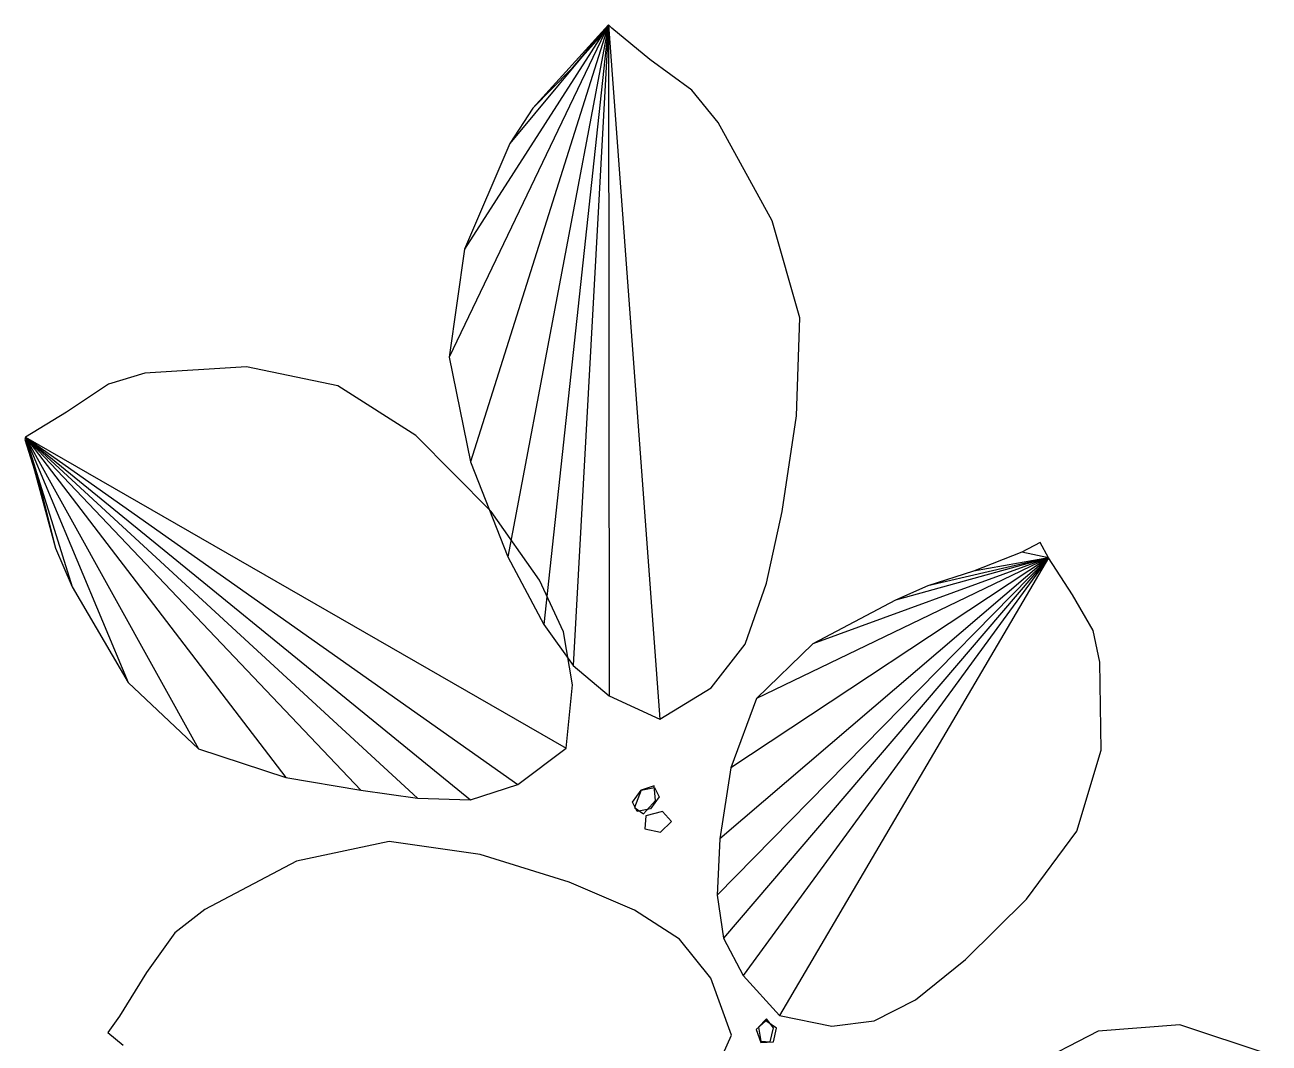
# Model space of a CAD drawing. Extents: x -23.2 to 18.8, y -18.4 to 11.3.
# Drawn here: x -4.5055 to -4.3563, y -0.4043 to -0.2821 of the extents above; entities that cross this region are included whole.
import ezdxf

# ---------------------------------------------------------------- set-up
doc = ezdxf.new("R2010")
doc.units = 0
doc.layers.add('FURNISHINGELEMENT', color=8, linetype='Continuous')

msp = doc.modelspace()

# ---------------------------------------------------------------- linework, layer by layer
at = {"layer": 'FURNISHINGELEMENT'}
for p, q in [((-4.43554, -0.28209, 4.2074), (-4.45465, -0.32194, 4.18673)), ((-4.43554, -0.28209, 4.2074), (-4.45282, -0.30898, 4.19391)), ((-4.43554, -0.28209, 4.2074), (-4.45208, -0.3345, 4.17971)), ((-4.43554, -0.28209, 4.2074), (-4.4476, -0.34593, 4.17312)), ((-4.43554, -0.28209, 4.2074), (-4.44735, -0.29633, 4.20123)), ((-4.43554, -0.28209, 4.2074), (-4.4446, -0.29208, 4.20347)), ((-4.43554, -0.28209, 4.2074), (-4.4433, -0.35405, 4.16798)), ((-4.43554, -0.28209, 4.2074), (-4.44, -0.28741, 4.2056)), ((-4.43565, -0.28253, 4.20729), (-4.44, -0.28741, 4.2056)), ((-4.43554, -0.28209, 4.2074), (-4.43977, -0.35894, 4.16445)), ((-4.43554, -0.28209, 4.2074), (-4.43565, -0.28253, 4.20729)), ((-4.43513, -0.28247, 4.20732), (-4.43554, -0.28209, 4.2074)), ((-4.43554, -0.28209, 4.2074), (-4.42938, -0.36539, 4.15902)), ((-4.43513, -0.28247, 4.20732), (-4.43554, -0.28209, 4.2074)), ((-4.43554, -0.28209, 4.2074), (-4.43546, -0.36259, 4.16149)), ((-4.43513, -0.28247, 4.20732), (-4.43554, -0.28209, 4.2074)), ((-4.43513, -0.28247, 4.20732), (-4.43554, -0.28209, 4.2074)), ((-4.43513, -0.28247, 4.20732), (-4.43554, -0.28209, 4.2074)), ((-4.43513, -0.28247, 4.20732), (-4.43554, -0.28209, 4.2074)), ((-4.43513, -0.28247, 4.20732), (-4.43554, -0.28209, 4.2074)), ((-4.43513, -0.28247, 4.20732), (-4.43554, -0.28209, 4.2074)), ((-4.43513, -0.28247, 4.20732), (-4.43554, -0.28209, 4.2074)), ((-4.43513, -0.28247, 4.20732), (-4.43554, -0.28209, 4.2074)), ((-4.43513, -0.28247, 4.20732), (-4.43554, -0.28209, 4.2074)), ((-4.43513, -0.28247, 4.20732), (-4.43554, -0.28209, 4.2074)), ((-4.43057, -0.28625, 4.20651), (-4.43513, -0.28247, 4.20732)), ((-4.43057, -0.28625, 4.20651), (-4.43513, -0.28247, 4.20732)), ((-4.43057, -0.28625, 4.20651), (-4.43513, -0.28247, 4.20732)), ((-4.43057, -0.28625, 4.20651), (-4.43513, -0.28247, 4.20732)), ((-4.43057, -0.28625, 4.20651), (-4.43513, -0.28247, 4.20732)), ((-4.43057, -0.28625, 4.20651), (-4.43513, -0.28247, 4.20732)), ((-4.43057, -0.28625, 4.20651), (-4.43513, -0.28247, 4.20732)), ((-4.43057, -0.28625, 4.20651), (-4.43513, -0.28247, 4.20732)), ((-4.43057, -0.28625, 4.20651), (-4.43513, -0.28247, 4.20732)), ((-4.43057, -0.28625, 4.20651), (-4.43513, -0.28247, 4.20732)), ((-4.43057, -0.28625, 4.20651), (-4.43513, -0.28247, 4.20732)), ((-4.43057, -0.28625, 4.20651), (-4.43513, -0.28247, 4.20732)), ((-4.42553, -0.28994, 4.20523), (-4.43057, -0.28625, 4.20651)), ((-4.42553, -0.28994, 4.20523), (-4.43057, -0.28625, 4.20651)), ((-4.42553, -0.28994, 4.20523), (-4.43057, -0.28625, 4.20651)), ((-4.42553, -0.28994, 4.20523), (-4.43057, -0.28625, 4.20651)), ((-4.42553, -0.28994, 4.20523), (-4.43057, -0.28625, 4.20651)), ((-4.42553, -0.28994, 4.20523), (-4.43057, -0.28625, 4.20651)), ((-4.42553, -0.28994, 4.20523), (-4.43057, -0.28625, 4.20651)), ((-4.42553, -0.28994, 4.20523), (-4.43057, -0.28625, 4.20651)), ((-4.42553, -0.28994, 4.20523), (-4.43057, -0.28625, 4.20651)), ((-4.42553, -0.28994, 4.20523), (-4.43057, -0.28625, 4.20651)), ((-4.42553, -0.28994, 4.20523), (-4.43057, -0.28625, 4.20651)), ((-4.42553, -0.28994, 4.20523), (-4.43057, -0.28625, 4.20651)), ((-4.44, -0.28741, 4.2056), (-4.4446, -0.29208, 4.20347)), ((-4.44, -0.28741, 4.2056), (-4.4446, -0.29208, 4.20347)), ((-4.4224, -0.29379, 4.20342), (-4.42553, -0.28994, 4.20523)), ((-4.4224, -0.29379, 4.20342), (-4.42553, -0.28994, 4.20523)), ((-4.4224, -0.29379, 4.20342), (-4.42553, -0.28994, 4.20523)), ((-4.4224, -0.29379, 4.20342), (-4.42553, -0.28994, 4.20523)), ((-4.4224, -0.29379, 4.20342), (-4.42553, -0.28994, 4.20523)), ((-4.4224, -0.29379, 4.20342), (-4.42553, -0.28994, 4.20523)), ((-4.4224, -0.29379, 4.20342), (-4.42553, -0.28994, 4.20523)), ((-4.4224, -0.29379, 4.20342), (-4.42553, -0.28994, 4.20523)), ((-4.4224, -0.29379, 4.20342), (-4.42553, -0.28994, 4.20523)), ((-4.4224, -0.29379, 4.20342), (-4.42553, -0.28994, 4.20523)), ((-4.4224, -0.29379, 4.20342), (-4.42553, -0.28994, 4.20523)), ((-4.4224, -0.29379, 4.20342), (-4.42553, -0.28994, 4.20523)), ((-4.4446, -0.29208, 4.20347), (-4.44735, -0.29633, 4.20123)), ((-4.4446, -0.29208, 4.20347), (-4.44735, -0.29633, 4.20123)), ((-4.4446, -0.29208, 4.20347), (-4.44735, -0.29633, 4.20123)), ((-4.41592, -0.30559, 4.19694), (-4.4224, -0.29379, 4.20342)), ((-4.41592, -0.30559, 4.19694), (-4.4224, -0.29379, 4.20342)), ((-4.41592, -0.30559, 4.19694), (-4.4224, -0.29379, 4.20342)), ((-4.41592, -0.30559, 4.19694), (-4.4224, -0.29379, 4.20342)), ((-4.41592, -0.30559, 4.19694), (-4.4224, -0.29379, 4.20342)), ((-4.41592, -0.30559, 4.19694), (-4.4224, -0.29379, 4.20342)), ((-4.41592, -0.30559, 4.19694), (-4.4224, -0.29379, 4.20342)), ((-4.41592, -0.30559, 4.19694), (-4.4224, -0.29379, 4.20342)), ((-4.41592, -0.30559, 4.19694), (-4.4224, -0.29379, 4.20342)), ((-4.41592, -0.30559, 4.19694), (-4.4224, -0.29379, 4.20342)), ((-4.41592, -0.30559, 4.19694), (-4.4224, -0.29379, 4.20342)), ((-4.41592, -0.30559, 4.19694), (-4.4224, -0.29379, 4.20342)), ((-4.44735, -0.29633, 4.20123), (-4.45282, -0.30898, 4.19391)), ((-4.44735, -0.29633, 4.20123), (-4.45282, -0.30898, 4.19391)), ((-4.44735, -0.29633, 4.20123), (-4.45282, -0.30898, 4.19391)), ((-4.44735, -0.29633, 4.20123), (-4.45282, -0.30898, 4.19391)), ((-4.4126, -0.31723, 4.19062), (-4.41592, -0.30559, 4.19694)), ((-4.4126, -0.31723, 4.19062), (-4.41592, -0.30559, 4.19694)), ((-4.4126, -0.31723, 4.19062), (-4.41592, -0.30559, 4.19694)), ((-4.4126, -0.31723, 4.19062), (-4.41592, -0.30559, 4.19694)), ((-4.4126, -0.31723, 4.19062), (-4.41592, -0.30559, 4.19694)), ((-4.4126, -0.31723, 4.19062), (-4.41592, -0.30559, 4.19694)), ((-4.4126, -0.31723, 4.19062), (-4.41592, -0.30559, 4.19694)), ((-4.4126, -0.31723, 4.19062), (-4.41592, -0.30559, 4.19694)), ((-4.4126, -0.31723, 4.19062), (-4.41592, -0.30559, 4.19694)), ((-4.4126, -0.31723, 4.19062), (-4.41592, -0.30559, 4.19694)), ((-4.4126, -0.31723, 4.19062), (-4.41592, -0.30559, 4.19694)), ((-4.4126, -0.31723, 4.19062), (-4.41592, -0.30559, 4.19694)), ((-4.45282, -0.30898, 4.19391), (-4.45465, -0.32194, 4.18673)), ((-4.45282, -0.30898, 4.19391), (-4.45465, -0.32194, 4.18673)), ((-4.45282, -0.30898, 4.19391), (-4.45465, -0.32194, 4.18673)), ((-4.45282, -0.30898, 4.19391), (-4.45465, -0.32194, 4.18673)), ((-4.45282, -0.30898, 4.19391), (-4.45465, -0.32194, 4.18673)), ((-4.41297, -0.329, 4.18394), (-4.4126, -0.31723, 4.19062)), ((-4.41297, -0.329, 4.18394), (-4.4126, -0.31723, 4.19062)), ((-4.41297, -0.329, 4.18394), (-4.4126, -0.31723, 4.19062)), ((-4.41297, -0.329, 4.18394), (-4.4126, -0.31723, 4.19062)), ((-4.41297, -0.329, 4.18394), (-4.4126, -0.31723, 4.19062)), ((-4.41297, -0.329, 4.18394), (-4.4126, -0.31723, 4.19062)), ((-4.41297, -0.329, 4.18394), (-4.4126, -0.31723, 4.19062)), ((-4.41297, -0.329, 4.18394), (-4.4126, -0.31723, 4.19062)), ((-4.41297, -0.329, 4.18394), (-4.4126, -0.31723, 4.19062)), ((-4.41297, -0.329, 4.18394), (-4.4126, -0.31723, 4.19062)), ((-4.41297, -0.329, 4.18394), (-4.4126, -0.31723, 4.19062)), ((-4.41297, -0.329, 4.18394), (-4.4126, -0.31723, 4.19062)), ((-4.45465, -0.32194, 4.18673), (-4.45208, -0.3345, 4.17971)), ((-4.45465, -0.32194, 4.18673), (-4.45208, -0.3345, 4.17971)), ((-4.45465, -0.32194, 4.18673), (-4.45208, -0.3345, 4.17971)), ((-4.45465, -0.32194, 4.18673), (-4.45208, -0.3345, 4.17971)), ((-4.45465, -0.32194, 4.18673), (-4.45208, -0.3345, 4.17971)), ((-4.45465, -0.32194, 4.18673), (-4.45208, -0.3345, 4.17971)), ((-4.47894, -0.3231, 4.19311), (-4.49113, -0.32387, 4.20138)), ((-4.47894, -0.3231, 4.19311), (-4.49113, -0.32387, 4.20138)), ((-4.47894, -0.3231, 4.19311), (-4.49113, -0.32387, 4.20138)), ((-4.47894, -0.3231, 4.19311), (-4.49113, -0.32387, 4.20138)), ((-4.47894, -0.3231, 4.19311), (-4.49113, -0.32387, 4.20138)), ((-4.47894, -0.3231, 4.19311), (-4.49113, -0.32387, 4.20138)), ((-4.47894, -0.3231, 4.19311), (-4.49113, -0.32387, 4.20138)), ((-4.47894, -0.3231, 4.19311), (-4.49113, -0.32387, 4.20138)), ((-4.47894, -0.3231, 4.19311), (-4.49113, -0.32387, 4.20138)), ((-4.47894, -0.3231, 4.19311), (-4.49113, -0.32387, 4.20138)), ((-4.47894, -0.3231, 4.19311), (-4.49113, -0.32387, 4.20138)), ((-4.47894, -0.3231, 4.19311), (-4.49113, -0.32387, 4.20138)), ((-4.46797, -0.32538, 4.18677), (-4.47894, -0.3231, 4.19311)), ((-4.46797, -0.32538, 4.18677), (-4.47894, -0.3231, 4.19311)), ((-4.46797, -0.32538, 4.18677), (-4.47894, -0.3231, 4.19311)), ((-4.46797, -0.32538, 4.18677), (-4.47894, -0.3231, 4.19311)), ((-4.46797, -0.32538, 4.18677), (-4.47894, -0.3231, 4.19311)), ((-4.46797, -0.32538, 4.18677), (-4.47894, -0.3231, 4.19311)), ((-4.46797, -0.32538, 4.18677), (-4.47894, -0.3231, 4.19311)), ((-4.46797, -0.32538, 4.18677), (-4.47894, -0.3231, 4.19311)), ((-4.46797, -0.32538, 4.18677), (-4.47894, -0.3231, 4.19311)), ((-4.46797, -0.32538, 4.18677), (-4.47894, -0.3231, 4.19311)), ((-4.46797, -0.32538, 4.18677), (-4.47894, -0.3231, 4.19311)), ((-4.46797, -0.32538, 4.18677), (-4.47894, -0.3231, 4.19311)), ((-4.4955, -0.32519, 4.20436), (-4.50054, -0.32855, 4.20776)), ((-4.4955, -0.32519, 4.20436), (-4.50054, -0.32855, 4.20776)), ((-4.4955, -0.32519, 4.20436), (-4.50054, -0.32855, 4.20776)), ((-4.4955, -0.32519, 4.20436), (-4.50054, -0.32855, 4.20776)), ((-4.4955, -0.32519, 4.20436), (-4.50054, -0.32855, 4.20776)), ((-4.4955, -0.32519, 4.20436), (-4.50054, -0.32855, 4.20776)), ((-4.4955, -0.32519, 4.20436), (-4.50054, -0.32855, 4.20776)), ((-4.4955, -0.32519, 4.20436), (-4.50054, -0.32855, 4.20776)), ((-4.4955, -0.32519, 4.20436), (-4.50054, -0.32855, 4.20776)), ((-4.4955, -0.32519, 4.20436), (-4.50054, -0.32855, 4.20776)), ((-4.4955, -0.32519, 4.20436), (-4.50054, -0.32855, 4.20776)), ((-4.4955, -0.32519, 4.20436), (-4.50054, -0.32855, 4.20776)), ((-4.49113, -0.32387, 4.20138), (-4.4955, -0.32519, 4.20436)), ((-4.49113, -0.32387, 4.20138), (-4.4955, -0.32519, 4.20436)), ((-4.49113, -0.32387, 4.20138), (-4.4955, -0.32519, 4.20436)), ((-4.49113, -0.32387, 4.20138), (-4.4955, -0.32519, 4.20436)), ((-4.49113, -0.32387, 4.20138), (-4.4955, -0.32519, 4.20436)), ((-4.49113, -0.32387, 4.20138), (-4.4955, -0.32519, 4.20436)), ((-4.49113, -0.32387, 4.20138), (-4.4955, -0.32519, 4.20436)), ((-4.49113, -0.32387, 4.20138), (-4.4955, -0.32519, 4.20436)), ((-4.49113, -0.32387, 4.20138), (-4.4955, -0.32519, 4.20436)), ((-4.49113, -0.32387, 4.20138), (-4.4955, -0.32519, 4.20436)), ((-4.49113, -0.32387, 4.20138), (-4.4955, -0.32519, 4.20436)), ((-4.49113, -0.32387, 4.20138), (-4.4955, -0.32519, 4.20436)), ((-4.45864, -0.33137, 4.18155), (-4.46797, -0.32538, 4.18677)), ((-4.45864, -0.33137, 4.18155), (-4.46797, -0.32538, 4.18677)), ((-4.45864, -0.33137, 4.18155), (-4.46797, -0.32538, 4.18677)), ((-4.45864, -0.33137, 4.18155), (-4.46797, -0.32538, 4.18677)), ((-4.45864, -0.33137, 4.18155), (-4.46797, -0.32538, 4.18677)), ((-4.45864, -0.33137, 4.18155), (-4.46797, -0.32538, 4.18677)), ((-4.45864, -0.33137, 4.18155), (-4.46797, -0.32538, 4.18677)), ((-4.45864, -0.33137, 4.18155), (-4.46797, -0.32538, 4.18677)), ((-4.45864, -0.33137, 4.18155), (-4.46797, -0.32538, 4.18677)), ((-4.45864, -0.33137, 4.18155), (-4.46797, -0.32538, 4.18677)), ((-4.45864, -0.33137, 4.18155), (-4.46797, -0.32538, 4.18677)), ((-4.45864, -0.33137, 4.18155), (-4.46797, -0.32538, 4.18677)), ((-4.50054, -0.32855, 4.20776), (-4.50545, -0.33156, 4.21065)), ((-4.50054, -0.32855, 4.20776), (-4.50545, -0.33156, 4.21065)), ((-4.50054, -0.32855, 4.20776), (-4.50545, -0.33156, 4.21065)), ((-4.50054, -0.32855, 4.20776), (-4.50545, -0.33156, 4.21065)), ((-4.50054, -0.32855, 4.20776), (-4.50545, -0.33156, 4.21065)), ((-4.50054, -0.32855, 4.20776), (-4.50545, -0.33156, 4.21065)), ((-4.50054, -0.32855, 4.20776), (-4.50545, -0.33156, 4.21065)), ((-4.50054, -0.32855, 4.20776), (-4.50545, -0.33156, 4.21065)), ((-4.50054, -0.32855, 4.20776), (-4.50545, -0.33156, 4.21065)), ((-4.50054, -0.32855, 4.20776), (-4.50545, -0.33156, 4.21065)), ((-4.50054, -0.32855, 4.20776), (-4.50545, -0.33156, 4.21065)), ((-4.50054, -0.32855, 4.20776), (-4.50545, -0.33156, 4.21065)), ((-4.41472, -0.34048, 4.17717), (-4.41297, -0.329, 4.18394)), ((-4.41472, -0.34048, 4.17717), (-4.41297, -0.329, 4.18394)), ((-4.41472, -0.34048, 4.17717), (-4.41297, -0.329, 4.18394)), ((-4.41472, -0.34048, 4.17717), (-4.41297, -0.329, 4.18394)), ((-4.41472, -0.34048, 4.17717), (-4.41297, -0.329, 4.18394)), ((-4.41472, -0.34048, 4.17717), (-4.41297, -0.329, 4.18394)), ((-4.41472, -0.34048, 4.17717), (-4.41297, -0.329, 4.18394)), ((-4.41472, -0.34048, 4.17717), (-4.41297, -0.329, 4.18394)), ((-4.41472, -0.34048, 4.17717), (-4.41297, -0.329, 4.18394)), ((-4.41472, -0.34048, 4.17717), (-4.41297, -0.329, 4.18394)), ((-4.41472, -0.34048, 4.17717), (-4.41297, -0.329, 4.18394)), ((-4.41472, -0.34048, 4.17717), (-4.41297, -0.329, 4.18394)), ((-4.50545, -0.33156, 4.21065), (-4.50552, -0.33182, 4.21077)), ((-4.50552, -0.33182, 4.21077), (-4.5035, -0.3383, 4.21111)), ((-4.50545, -0.33156, 4.21065), (-4.4406, -0.36888, 4.16199)), ((-4.50545, -0.33156, 4.21065), (-4.44641, -0.37324, 4.16498)), ((-4.50545, -0.33156, 4.21065), (-4.4521, -0.37508, 4.16901)), ((-4.50545, -0.33156, 4.21065), (-4.45845, -0.37485, 4.17416)), ((-4.50545, -0.33156, 4.21065), (-4.46524, -0.37391, 4.17969)), ((-4.50545, -0.33156, 4.21065), (-4.47422, -0.37237, 4.18699)), ((-4.50545, -0.33156, 4.21065), (-4.48468, -0.36894, 4.19571)), ((-4.50545, -0.33156, 4.21065), (-4.49314, -0.36099, 4.20338)), ((-4.50545, -0.33156, 4.21065), (-4.49984, -0.34953, 4.20955)), ((-4.50545, -0.33156, 4.21065), (-4.50183, -0.34486, 4.21086)), ((-4.50545, -0.33156, 4.21065), (-4.5035, -0.3383, 4.21111)), ((-4.44959, -0.34047, 4.17558), (-4.45864, -0.33137, 4.18155)), ((-4.44959, -0.34047, 4.17558), (-4.45864, -0.33137, 4.18155)), ((-4.44959, -0.34047, 4.17558), (-4.45864, -0.33137, 4.18155)), ((-4.44959, -0.34047, 4.17558), (-4.45864, -0.33137, 4.18155)), ((-4.44959, -0.34047, 4.17558), (-4.45864, -0.33137, 4.18155)), ((-4.44959, -0.34047, 4.17558), (-4.45864, -0.33137, 4.18155)), ((-4.44959, -0.34047, 4.17558), (-4.45864, -0.33137, 4.18155)), ((-4.44959, -0.34047, 4.17558), (-4.45864, -0.33137, 4.18155)), ((-4.44959, -0.34047, 4.17558), (-4.45864, -0.33137, 4.18155)), ((-4.44959, -0.34047, 4.17558), (-4.45864, -0.33137, 4.18155)), ((-4.44959, -0.34047, 4.17558), (-4.45864, -0.33137, 4.18155)), ((-4.44959, -0.34047, 4.17558), (-4.45864, -0.33137, 4.18155)), ((-4.45208, -0.3345, 4.17971), (-4.4476, -0.34593, 4.17312)), ((-4.45208, -0.3345, 4.17971), (-4.4476, -0.34593, 4.17312)), ((-4.45208, -0.3345, 4.17971), (-4.4476, -0.34593, 4.17312)), ((-4.45208, -0.3345, 4.17971), (-4.4476, -0.34593, 4.17312)), ((-4.45208, -0.3345, 4.17971), (-4.4476, -0.34593, 4.17312)), ((-4.45208, -0.3345, 4.17971), (-4.4476, -0.34593, 4.17312)), ((-4.45208, -0.3345, 4.17971), (-4.4476, -0.34593, 4.17312)), ((-4.5035, -0.3383, 4.21111), (-4.50183, -0.34486, 4.21086)), ((-4.5035, -0.3383, 4.21111), (-4.50183, -0.34486, 4.21086)), ((-4.44382, -0.3487, 4.1707), (-4.44959, -0.34047, 4.17558)), ((-4.44382, -0.3487, 4.1707), (-4.44959, -0.34047, 4.17558)), ((-4.44382, -0.3487, 4.1707), (-4.44959, -0.34047, 4.17558)), ((-4.44382, -0.3487, 4.1707), (-4.44959, -0.34047, 4.17558)), ((-4.44382, -0.3487, 4.1707), (-4.44959, -0.34047, 4.17558)), ((-4.44382, -0.3487, 4.1707), (-4.44959, -0.34047, 4.17558)), ((-4.44382, -0.3487, 4.1707), (-4.44959, -0.34047, 4.17558)), ((-4.44382, -0.3487, 4.1707), (-4.44959, -0.34047, 4.17558)), ((-4.44382, -0.3487, 4.1707), (-4.44959, -0.34047, 4.17558)), ((-4.44382, -0.3487, 4.1707), (-4.44959, -0.34047, 4.17558)), ((-4.44382, -0.3487, 4.1707), (-4.44959, -0.34047, 4.17558)), ((-4.44382, -0.3487, 4.1707), (-4.44959, -0.34047, 4.17558)), ((-4.41658, -0.34908, 4.17164), (-4.41472, -0.34048, 4.17717)), ((-4.41658, -0.34908, 4.17164), (-4.41472, -0.34048, 4.17717)), ((-4.41658, -0.34908, 4.17164), (-4.41472, -0.34048, 4.17717)), ((-4.41658, -0.34908, 4.17164), (-4.41472, -0.34048, 4.17717)), ((-4.41658, -0.34908, 4.17164), (-4.41472, -0.34048, 4.17717)), ((-4.41658, -0.34908, 4.17164), (-4.41472, -0.34048, 4.17717)), ((-4.41658, -0.34908, 4.17164), (-4.41472, -0.34048, 4.17717)), ((-4.41658, -0.34908, 4.17164), (-4.41472, -0.34048, 4.17717)), ((-4.41658, -0.34908, 4.17164), (-4.41472, -0.34048, 4.17717)), ((-4.41658, -0.34908, 4.17164), (-4.41472, -0.34048, 4.17717)), ((-4.41658, -0.34908, 4.17164), (-4.41472, -0.34048, 4.17717)), ((-4.41658, -0.34908, 4.17164), (-4.41472, -0.34048, 4.17717)), ((-4.38378, -0.34421, 4.19919), (-4.38596, -0.34534, 4.19855)), ((-4.38279, -0.34604, 4.19752), (-4.38378, -0.34421, 4.19919)), ((-4.50183, -0.34486, 4.21086), (-4.49984, -0.34953, 4.20955)), ((-4.50183, -0.34486, 4.21086), (-4.49984, -0.34953, 4.20955)), ((-4.50183, -0.34486, 4.21086), (-4.49984, -0.34953, 4.20955)), ((-4.4476, -0.34593, 4.17312), (-4.4433, -0.35405, 4.16798)), ((-4.4476, -0.34593, 4.17312), (-4.4433, -0.35405, 4.16798)), ((-4.4476, -0.34593, 4.17312), (-4.4433, -0.35405, 4.16798)), ((-4.4476, -0.34593, 4.17312), (-4.4433, -0.35405, 4.16798)), ((-4.4476, -0.34593, 4.17312), (-4.4433, -0.35405, 4.16798)), ((-4.4476, -0.34593, 4.17312), (-4.4433, -0.35405, 4.16798)), ((-4.4476, -0.34593, 4.17312), (-4.4433, -0.35405, 4.16798)), ((-4.4476, -0.34593, 4.17312), (-4.4433, -0.35405, 4.16798)), ((-4.38279, -0.34604, 4.19752), (-4.4225, -0.3865, 4.13719)), ((-4.38279, -0.34604, 4.19752), (-4.42218, -0.37974, 4.14596)), ((-4.38279, -0.34604, 4.19752), (-4.42175, -0.39165, 4.13013)), ((-4.38279, -0.34604, 4.19752), (-4.42086, -0.37124, 4.15765)), ((-4.38279, -0.34604, 4.19752), (-4.41938, -0.39616, 4.12464)), ((-4.38279, -0.34604, 4.19752), (-4.41778, -0.36293, 4.17048)), ((-4.38279, -0.34604, 4.19752), (-4.41502, -0.40094, 4.12047)), ((-4.38279, -0.34604, 4.19752), (-4.41102, -0.35637, 4.18212)), ((-4.38279, -0.34604, 4.19752), (-4.40113, -0.35113, 4.19223)), ((-4.38279, -0.34604, 4.19752), (-4.39725, -0.34941, 4.19497)), ((-4.38596, -0.34534, 4.19855), (-4.39175, -0.34763, 4.19697)), ((-4.38596, -0.34534, 4.19855), (-4.39175, -0.34763, 4.19697)), ((-4.38279, -0.34604, 4.19752), (-4.39175, -0.34763, 4.19697)), ((-4.38279, -0.34604, 4.19752), (-4.38596, -0.34534, 4.19855)), ((-4.3799, -0.35047, 4.19323), (-4.38279, -0.34604, 4.19752)), ((-4.3799, -0.35047, 4.19323), (-4.38279, -0.34604, 4.19752)), ((-4.3799, -0.35047, 4.19323), (-4.38279, -0.34604, 4.19752)), ((-4.3799, -0.35047, 4.19323), (-4.38279, -0.34604, 4.19752)), ((-4.3799, -0.35047, 4.19323), (-4.38279, -0.34604, 4.19752)), ((-4.3799, -0.35047, 4.19323), (-4.38279, -0.34604, 4.19752)), ((-4.3799, -0.35047, 4.19323), (-4.38279, -0.34604, 4.19752)), ((-4.3799, -0.35047, 4.19323), (-4.38279, -0.34604, 4.19752)), ((-4.3799, -0.35047, 4.19323), (-4.38279, -0.34604, 4.19752)), ((-4.3799, -0.35047, 4.19323), (-4.38279, -0.34604, 4.19752)), ((-4.3799, -0.35047, 4.19323), (-4.38279, -0.34604, 4.19752)), ((-4.3799, -0.35047, 4.19323), (-4.38279, -0.34604, 4.19752)), ((-4.3799, -0.35047, 4.19323), (-4.38279, -0.34604, 4.19752)), ((-4.39175, -0.34763, 4.19697), (-4.39725, -0.34941, 4.19497)), ((-4.39175, -0.34763, 4.19697), (-4.39725, -0.34941, 4.19497)), ((-4.39175, -0.34763, 4.19697), (-4.39725, -0.34941, 4.19497)), ((-4.44094, -0.3549, 4.16729), (-4.44382, -0.3487, 4.1707)), ((-4.44094, -0.3549, 4.16729), (-4.44382, -0.3487, 4.1707)), ((-4.44094, -0.3549, 4.16729), (-4.44382, -0.3487, 4.1707)), ((-4.44094, -0.3549, 4.16729), (-4.44382, -0.3487, 4.1707)), ((-4.44094, -0.3549, 4.16729), (-4.44382, -0.3487, 4.1707)), ((-4.44094, -0.3549, 4.16729), (-4.44382, -0.3487, 4.1707)), ((-4.44094, -0.3549, 4.16729), (-4.44382, -0.3487, 4.1707)), ((-4.44094, -0.3549, 4.16729), (-4.44382, -0.3487, 4.1707)), ((-4.44094, -0.3549, 4.16729), (-4.44382, -0.3487, 4.1707)), ((-4.44094, -0.3549, 4.16729), (-4.44382, -0.3487, 4.1707)), ((-4.44094, -0.3549, 4.16729), (-4.44382, -0.3487, 4.1707)), ((-4.44094, -0.3549, 4.16729), (-4.44382, -0.3487, 4.1707)), ((-4.41914, -0.35639, 4.16633), (-4.41658, -0.34908, 4.17164)), ((-4.41914, -0.35639, 4.16633), (-4.41658, -0.34908, 4.17164)), ((-4.41914, -0.35639, 4.16633), (-4.41658, -0.34908, 4.17164)), ((-4.41914, -0.35639, 4.16633), (-4.41658, -0.34908, 4.17164)), ((-4.41914, -0.35639, 4.16633), (-4.41658, -0.34908, 4.17164)), ((-4.41914, -0.35639, 4.16633), (-4.41658, -0.34908, 4.17164)), ((-4.41914, -0.35639, 4.16633), (-4.41658, -0.34908, 4.17164)), ((-4.41914, -0.35639, 4.16633), (-4.41658, -0.34908, 4.17164)), ((-4.41914, -0.35639, 4.16633), (-4.41658, -0.34908, 4.17164)), ((-4.41914, -0.35639, 4.16633), (-4.41658, -0.34908, 4.17164)), ((-4.41914, -0.35639, 4.16633), (-4.41658, -0.34908, 4.17164)), ((-4.41914, -0.35639, 4.16633), (-4.41658, -0.34908, 4.17164)), ((-4.49984, -0.34953, 4.20955), (-4.49314, -0.36099, 4.20338)), ((-4.49984, -0.34953, 4.20955), (-4.49314, -0.36099, 4.20338)), ((-4.49984, -0.34953, 4.20955), (-4.49314, -0.36099, 4.20338)), ((-4.49984, -0.34953, 4.20955), (-4.49314, -0.36099, 4.20338)), ((-4.39725, -0.34941, 4.19497), (-4.40113, -0.35113, 4.19223)), ((-4.39725, -0.34941, 4.19497), (-4.40113, -0.35113, 4.19223)), ((-4.39725, -0.34941, 4.19497), (-4.40113, -0.35113, 4.19223)), ((-4.39725, -0.34941, 4.19497), (-4.40113, -0.35113, 4.19223)), ((-4.3774, -0.35477, 4.1887), (-4.3799, -0.35047, 4.19323)), ((-4.3774, -0.35477, 4.1887), (-4.3799, -0.35047, 4.19323)), ((-4.3774, -0.35477, 4.1887), (-4.3799, -0.35047, 4.19323)), ((-4.3774, -0.35477, 4.1887), (-4.3799, -0.35047, 4.19323)), ((-4.3774, -0.35477, 4.1887), (-4.3799, -0.35047, 4.19323)), ((-4.3774, -0.35477, 4.1887), (-4.3799, -0.35047, 4.19323)), ((-4.3774, -0.35477, 4.1887), (-4.3799, -0.35047, 4.19323)), ((-4.3774, -0.35477, 4.1887), (-4.3799, -0.35047, 4.19323)), ((-4.3774, -0.35477, 4.1887), (-4.3799, -0.35047, 4.19323)), ((-4.3774, -0.35477, 4.1887), (-4.3799, -0.35047, 4.19323)), ((-4.3774, -0.35477, 4.1887), (-4.3799, -0.35047, 4.19323)), ((-4.3774, -0.35477, 4.1887), (-4.3799, -0.35047, 4.19323)), ((-4.3774, -0.35477, 4.1887), (-4.3799, -0.35047, 4.19323)), ((-4.40113, -0.35113, 4.19223), (-4.41102, -0.35637, 4.18212)), ((-4.40113, -0.35113, 4.19223), (-4.41102, -0.35637, 4.18212)), ((-4.40113, -0.35113, 4.19223), (-4.41102, -0.35637, 4.18212)), ((-4.40113, -0.35113, 4.19223), (-4.41102, -0.35637, 4.18212)), ((-4.40113, -0.35113, 4.19223), (-4.41102, -0.35637, 4.18212)), ((-4.4433, -0.35405, 4.16798), (-4.43977, -0.35894, 4.16445)), ((-4.4433, -0.35405, 4.16798), (-4.43977, -0.35894, 4.16445)), ((-4.4433, -0.35405, 4.16798), (-4.43977, -0.35894, 4.16445)), ((-4.4433, -0.35405, 4.16798), (-4.43977, -0.35894, 4.16445)), ((-4.4433, -0.35405, 4.16798), (-4.43977, -0.35894, 4.16445)), ((-4.4433, -0.35405, 4.16798), (-4.43977, -0.35894, 4.16445)), ((-4.4433, -0.35405, 4.16798), (-4.43977, -0.35894, 4.16445)), ((-4.4433, -0.35405, 4.16798), (-4.43977, -0.35894, 4.16445)), ((-4.4433, -0.35405, 4.16798), (-4.43977, -0.35894, 4.16445)), ((-4.43984, -0.36126, 4.1644), (-4.44094, -0.3549, 4.16729)), ((-4.43984, -0.36126, 4.1644), (-4.44094, -0.3549, 4.16729)), ((-4.43984, -0.36126, 4.1644), (-4.44094, -0.3549, 4.16729)), ((-4.43984, -0.36126, 4.1644), (-4.44094, -0.3549, 4.16729)), ((-4.43984, -0.36126, 4.1644), (-4.44094, -0.3549, 4.16729)), ((-4.43984, -0.36126, 4.1644), (-4.44094, -0.3549, 4.16729)), ((-4.43984, -0.36126, 4.1644), (-4.44094, -0.3549, 4.16729)), ((-4.43984, -0.36126, 4.1644), (-4.44094, -0.3549, 4.16729)), ((-4.43984, -0.36126, 4.1644), (-4.44094, -0.3549, 4.16729)), ((-4.43984, -0.36126, 4.1644), (-4.44094, -0.3549, 4.16729)), ((-4.43984, -0.36126, 4.1644), (-4.44094, -0.3549, 4.16729)), ((-4.43984, -0.36126, 4.1644), (-4.44094, -0.3549, 4.16729)), ((-4.3766, -0.35854, 4.1844), (-4.3774, -0.35477, 4.1887)), ((-4.3766, -0.35854, 4.1844), (-4.3774, -0.35477, 4.1887)), ((-4.3766, -0.35854, 4.1844), (-4.3774, -0.35477, 4.1887)), ((-4.3766, -0.35854, 4.1844), (-4.3774, -0.35477, 4.1887)), ((-4.3766, -0.35854, 4.1844), (-4.3774, -0.35477, 4.1887)), ((-4.3766, -0.35854, 4.1844), (-4.3774, -0.35477, 4.1887)), ((-4.3766, -0.35854, 4.1844), (-4.3774, -0.35477, 4.1887)), ((-4.3766, -0.35854, 4.1844), (-4.3774, -0.35477, 4.1887)), ((-4.3766, -0.35854, 4.1844), (-4.3774, -0.35477, 4.1887)), ((-4.3766, -0.35854, 4.1844), (-4.3774, -0.35477, 4.1887)), ((-4.3766, -0.35854, 4.1844), (-4.3774, -0.35477, 4.1887)), ((-4.3766, -0.35854, 4.1844), (-4.3774, -0.35477, 4.1887)), ((-4.3766, -0.35854, 4.1844), (-4.3774, -0.35477, 4.1887)), ((-4.42322, -0.36163, 4.16213), (-4.41914, -0.35639, 4.16633)), ((-4.42322, -0.36163, 4.16213), (-4.41914, -0.35639, 4.16633)), ((-4.42322, -0.36163, 4.16213), (-4.41914, -0.35639, 4.16633)), ((-4.42322, -0.36163, 4.16213), (-4.41914, -0.35639, 4.16633)), ((-4.42322, -0.36163, 4.16213), (-4.41914, -0.35639, 4.16633)), ((-4.42322, -0.36163, 4.16213), (-4.41914, -0.35639, 4.16633)), ((-4.42322, -0.36163, 4.16213), (-4.41914, -0.35639, 4.16633)), ((-4.42322, -0.36163, 4.16213), (-4.41914, -0.35639, 4.16633)), ((-4.42322, -0.36163, 4.16213), (-4.41914, -0.35639, 4.16633)), ((-4.42322, -0.36163, 4.16213), (-4.41914, -0.35639, 4.16633)), ((-4.42322, -0.36163, 4.16213), (-4.41914, -0.35639, 4.16633)), ((-4.42322, -0.36163, 4.16213), (-4.41914, -0.35639, 4.16633)), ((-4.41102, -0.35637, 4.18212), (-4.41778, -0.36293, 4.17048)), ((-4.41102, -0.35637, 4.18212), (-4.41778, -0.36293, 4.17048)), ((-4.41102, -0.35637, 4.18212), (-4.41778, -0.36293, 4.17048)), ((-4.41102, -0.35637, 4.18212), (-4.41778, -0.36293, 4.17048)), ((-4.41102, -0.35637, 4.18212), (-4.41778, -0.36293, 4.17048)), ((-4.41102, -0.35637, 4.18212), (-4.41778, -0.36293, 4.17048)), ((-4.43977, -0.35894, 4.16445), (-4.43546, -0.36259, 4.16149)), ((-4.43977, -0.35894, 4.16445), (-4.43546, -0.36259, 4.16149)), ((-4.43977, -0.35894, 4.16445), (-4.43546, -0.36259, 4.16149)), ((-4.43977, -0.35894, 4.16445), (-4.43546, -0.36259, 4.16149)), ((-4.43977, -0.35894, 4.16445), (-4.43546, -0.36259, 4.16149)), ((-4.43977, -0.35894, 4.16445), (-4.43546, -0.36259, 4.16149)), ((-4.43977, -0.35894, 4.16445), (-4.43546, -0.36259, 4.16149)), ((-4.43977, -0.35894, 4.16445), (-4.43546, -0.36259, 4.16149)), ((-4.43977, -0.35894, 4.16445), (-4.43546, -0.36259, 4.16149)), ((-4.43977, -0.35894, 4.16445), (-4.43546, -0.36259, 4.16149)), ((-4.37646, -0.36909, 4.17192), (-4.3766, -0.35854, 4.1844)), ((-4.37646, -0.36909, 4.17192), (-4.3766, -0.35854, 4.1844)), ((-4.37646, -0.36909, 4.17192), (-4.3766, -0.35854, 4.1844)), ((-4.37646, -0.36909, 4.17192), (-4.3766, -0.35854, 4.1844)), ((-4.37646, -0.36909, 4.17192), (-4.3766, -0.35854, 4.1844)), ((-4.37646, -0.36909, 4.17192), (-4.3766, -0.35854, 4.1844)), ((-4.37646, -0.36909, 4.17192), (-4.3766, -0.35854, 4.1844)), ((-4.37646, -0.36909, 4.17192), (-4.3766, -0.35854, 4.1844)), ((-4.37646, -0.36909, 4.17192), (-4.3766, -0.35854, 4.1844)), ((-4.37646, -0.36909, 4.17192), (-4.3766, -0.35854, 4.1844)), ((-4.37646, -0.36909, 4.17192), (-4.3766, -0.35854, 4.1844)), ((-4.37646, -0.36909, 4.17192), (-4.3766, -0.35854, 4.1844)), ((-4.37646, -0.36909, 4.17192), (-4.3766, -0.35854, 4.1844)), ((-4.49314, -0.36099, 4.20338), (-4.48468, -0.36894, 4.19571)), ((-4.49314, -0.36099, 4.20338), (-4.48468, -0.36894, 4.19571)), ((-4.49314, -0.36099, 4.20338), (-4.48468, -0.36894, 4.19571)), ((-4.49314, -0.36099, 4.20338), (-4.48468, -0.36894, 4.19571)), ((-4.49314, -0.36099, 4.20338), (-4.48468, -0.36894, 4.19571)), ((-4.4406, -0.36888, 4.16199), (-4.43984, -0.36126, 4.1644)), ((-4.4406, -0.36888, 4.16199), (-4.43984, -0.36126, 4.1644)), ((-4.4406, -0.36888, 4.16199), (-4.43984, -0.36126, 4.1644)), ((-4.4406, -0.36888, 4.16199), (-4.43984, -0.36126, 4.1644)), ((-4.4406, -0.36888, 4.16199), (-4.43984, -0.36126, 4.1644)), ((-4.4406, -0.36888, 4.16199), (-4.43984, -0.36126, 4.1644)), ((-4.4406, -0.36888, 4.16199), (-4.43984, -0.36126, 4.1644)), ((-4.4406, -0.36888, 4.16199), (-4.43984, -0.36126, 4.1644)), ((-4.4406, -0.36888, 4.16199), (-4.43984, -0.36126, 4.1644)), ((-4.4406, -0.36888, 4.16199), (-4.43984, -0.36126, 4.1644)), ((-4.4406, -0.36888, 4.16199), (-4.43984, -0.36126, 4.1644)), ((-4.4406, -0.36888, 4.16199), (-4.43984, -0.36126, 4.1644)), ((-4.42938, -0.36539, 4.15902), (-4.42322, -0.36163, 4.16213)), ((-4.42938, -0.36539, 4.15902), (-4.42322, -0.36163, 4.16213)), ((-4.42938, -0.36539, 4.15902), (-4.42322, -0.36163, 4.16213)), ((-4.42938, -0.36539, 4.15902), (-4.42322, -0.36163, 4.16213)), ((-4.42938, -0.36539, 4.15902), (-4.42322, -0.36163, 4.16213)), ((-4.42938, -0.36539, 4.15902), (-4.42322, -0.36163, 4.16213)), ((-4.42938, -0.36539, 4.15902), (-4.42322, -0.36163, 4.16213)), ((-4.42938, -0.36539, 4.15902), (-4.42322, -0.36163, 4.16213)), ((-4.42938, -0.36539, 4.15902), (-4.42322, -0.36163, 4.16213)), ((-4.42938, -0.36539, 4.15902), (-4.42322, -0.36163, 4.16213)), ((-4.42938, -0.36539, 4.15902), (-4.42322, -0.36163, 4.16213)), ((-4.42938, -0.36539, 4.15902), (-4.42322, -0.36163, 4.16213)), ((-4.43546, -0.36259, 4.16149), (-4.42938, -0.36539, 4.15902)), ((-4.43546, -0.36259, 4.16149), (-4.42938, -0.36539, 4.15902)), ((-4.43546, -0.36259, 4.16149), (-4.42938, -0.36539, 4.15902)), ((-4.43546, -0.36259, 4.16149), (-4.42938, -0.36539, 4.15902)), ((-4.43546, -0.36259, 4.16149), (-4.42938, -0.36539, 4.15902)), ((-4.43546, -0.36259, 4.16149), (-4.42938, -0.36539, 4.15902)), ((-4.43546, -0.36259, 4.16149), (-4.42938, -0.36539, 4.15902)), ((-4.43546, -0.36259, 4.16149), (-4.42938, -0.36539, 4.15902)), ((-4.43546, -0.36259, 4.16149), (-4.42938, -0.36539, 4.15902)), ((-4.43546, -0.36259, 4.16149), (-4.42938, -0.36539, 4.15902)), ((-4.43546, -0.36259, 4.16149), (-4.42938, -0.36539, 4.15902)), ((-4.41778, -0.36293, 4.17048), (-4.42086, -0.37124, 4.15765)), ((-4.41778, -0.36293, 4.17048), (-4.42086, -0.37124, 4.15765)), ((-4.41778, -0.36293, 4.17048), (-4.42086, -0.37124, 4.15765)), ((-4.41778, -0.36293, 4.17048), (-4.42086, -0.37124, 4.15765)), ((-4.41778, -0.36293, 4.17048), (-4.42086, -0.37124, 4.15765)), ((-4.41778, -0.36293, 4.17048), (-4.42086, -0.37124, 4.15765)), ((-4.41778, -0.36293, 4.17048), (-4.42086, -0.37124, 4.15765)), ((-4.48468, -0.36894, 4.19571), (-4.47422, -0.37237, 4.18699)), ((-4.48468, -0.36894, 4.19571), (-4.47422, -0.37237, 4.18699)), ((-4.48468, -0.36894, 4.19571), (-4.47422, -0.37237, 4.18699)), ((-4.48468, -0.36894, 4.19571), (-4.47422, -0.37237, 4.18699)), ((-4.48468, -0.36894, 4.19571), (-4.47422, -0.37237, 4.18699)), ((-4.48468, -0.36894, 4.19571), (-4.47422, -0.37237, 4.18699)), ((-4.44641, -0.37324, 4.16498), (-4.4406, -0.36888, 4.16199)), ((-4.44641, -0.37324, 4.16498), (-4.4406, -0.36888, 4.16199)), ((-4.44641, -0.37324, 4.16498), (-4.4406, -0.36888, 4.16199)), ((-4.44641, -0.37324, 4.16498), (-4.4406, -0.36888, 4.16199)), ((-4.44641, -0.37324, 4.16498), (-4.4406, -0.36888, 4.16199)), ((-4.44641, -0.37324, 4.16498), (-4.4406, -0.36888, 4.16199)), ((-4.44641, -0.37324, 4.16498), (-4.4406, -0.36888, 4.16199)), ((-4.44641, -0.37324, 4.16498), (-4.4406, -0.36888, 4.16199)), ((-4.44641, -0.37324, 4.16498), (-4.4406, -0.36888, 4.16199)), ((-4.44641, -0.37324, 4.16498), (-4.4406, -0.36888, 4.16199)), ((-4.44641, -0.37324, 4.16498), (-4.4406, -0.36888, 4.16199)), ((-4.37936, -0.37882, 4.16117), (-4.37646, -0.36909, 4.17192)), ((-4.37936, -0.37882, 4.16117), (-4.37646, -0.36909, 4.17192)), ((-4.37936, -0.37882, 4.16117), (-4.37646, -0.36909, 4.17192)), ((-4.37936, -0.37882, 4.16117), (-4.37646, -0.36909, 4.17192)), ((-4.37936, -0.37882, 4.16117), (-4.37646, -0.36909, 4.17192)), ((-4.37936, -0.37882, 4.16117), (-4.37646, -0.36909, 4.17192)), ((-4.37936, -0.37882, 4.16117), (-4.37646, -0.36909, 4.17192)), ((-4.37936, -0.37882, 4.16117), (-4.37646, -0.36909, 4.17192)), ((-4.37936, -0.37882, 4.16117), (-4.37646, -0.36909, 4.17192)), ((-4.37936, -0.37882, 4.16117), (-4.37646, -0.36909, 4.17192)), ((-4.37936, -0.37882, 4.16117), (-4.37646, -0.36909, 4.17192)), ((-4.37936, -0.37882, 4.16117), (-4.37646, -0.36909, 4.17192)), ((-4.37936, -0.37882, 4.16117), (-4.37646, -0.36909, 4.17192)), ((-4.42086, -0.37124, 4.15765), (-4.42218, -0.37974, 4.14596)), ((-4.42086, -0.37124, 4.15765), (-4.42218, -0.37974, 4.14596)), ((-4.42086, -0.37124, 4.15765), (-4.42218, -0.37974, 4.14596)), ((-4.42086, -0.37124, 4.15765), (-4.42218, -0.37974, 4.14596)), ((-4.42086, -0.37124, 4.15765), (-4.42218, -0.37974, 4.14596)), ((-4.42086, -0.37124, 4.15765), (-4.42218, -0.37974, 4.14596)), ((-4.42086, -0.37124, 4.15765), (-4.42218, -0.37974, 4.14596)), ((-4.42086, -0.37124, 4.15765), (-4.42218, -0.37974, 4.14596)), ((-4.47422, -0.37237, 4.18699), (-4.46524, -0.37391, 4.17969)), ((-4.47422, -0.37237, 4.18699), (-4.46524, -0.37391, 4.17969)), ((-4.47422, -0.37237, 4.18699), (-4.46524, -0.37391, 4.17969)), ((-4.47422, -0.37237, 4.18699), (-4.46524, -0.37391, 4.17969)), ((-4.47422, -0.37237, 4.18699), (-4.46524, -0.37391, 4.17969)), ((-4.47422, -0.37237, 4.18699), (-4.46524, -0.37391, 4.17969)), ((-4.47422, -0.37237, 4.18699), (-4.46524, -0.37391, 4.17969)), ((-4.46524, -0.37391, 4.17969), (-4.45845, -0.37485, 4.17416)), ((-4.46524, -0.37391, 4.17969), (-4.45845, -0.37485, 4.17416)), ((-4.46524, -0.37391, 4.17969), (-4.45845, -0.37485, 4.17416)), ((-4.46524, -0.37391, 4.17969), (-4.45845, -0.37485, 4.17416)), ((-4.46524, -0.37391, 4.17969), (-4.45845, -0.37485, 4.17416)), ((-4.46524, -0.37391, 4.17969), (-4.45845, -0.37485, 4.17416)), ((-4.46524, -0.37391, 4.17969), (-4.45845, -0.37485, 4.17416)), ((-4.46524, -0.37391, 4.17969), (-4.45845, -0.37485, 4.17416)), ((-4.4521, -0.37508, 4.16901), (-4.44641, -0.37324, 4.16498)), ((-4.4521, -0.37508, 4.16901), (-4.44641, -0.37324, 4.16498)), ((-4.4521, -0.37508, 4.16901), (-4.44641, -0.37324, 4.16498)), ((-4.4521, -0.37508, 4.16901), (-4.44641, -0.37324, 4.16498)), ((-4.4521, -0.37508, 4.16901), (-4.44641, -0.37324, 4.16498)), ((-4.4521, -0.37508, 4.16901), (-4.44641, -0.37324, 4.16498)), ((-4.4521, -0.37508, 4.16901), (-4.44641, -0.37324, 4.16498)), ((-4.4521, -0.37508, 4.16901), (-4.44641, -0.37324, 4.16498)), ((-4.4521, -0.37508, 4.16901), (-4.44641, -0.37324, 4.16498)), ((-4.4521, -0.37508, 4.16901), (-4.44641, -0.37324, 4.16498)), ((-4.43266, -0.37534, 4.14939), (-4.43162, -0.37389, 4.14862)), ((-4.43162, -0.37389, 4.14862), (-4.43241, -0.37597, 4.1492)), ((-4.43006, -0.37338, 4.15017), (-4.43162, -0.37389, 4.14862)), ((-4.43162, -0.37389, 4.14862), (-4.43002, -0.37357, 4.14939)), ((-4.42988, -0.37514, 4.1517), (-4.43006, -0.37338, 4.15017)), ((-4.43002, -0.37357, 4.14939), (-4.42945, -0.3747, 4.15093)), ((-4.45845, -0.37485, 4.17416), (-4.4521, -0.37508, 4.16901)), ((-4.45845, -0.37485, 4.17416), (-4.4521, -0.37508, 4.16901)), ((-4.45845, -0.37485, 4.17416), (-4.4521, -0.37508, 4.16901)), ((-4.45845, -0.37485, 4.17416), (-4.4521, -0.37508, 4.16901)), ((-4.45845, -0.37485, 4.17416), (-4.4521, -0.37508, 4.16901)), ((-4.45845, -0.37485, 4.17416), (-4.4521, -0.37508, 4.16901)), ((-4.45845, -0.37485, 4.17416), (-4.4521, -0.37508, 4.16901)), ((-4.45845, -0.37485, 4.17416), (-4.4521, -0.37508, 4.16901)), ((-4.45845, -0.37485, 4.17416), (-4.4521, -0.37508, 4.16901)), ((-4.4321, -0.37647, 4.15093), (-4.43266, -0.37534, 4.14939)), ((-4.43241, -0.37597, 4.1492), (-4.43133, -0.37674, 4.1511)), ((-4.43133, -0.37674, 4.1511), (-4.42988, -0.37514, 4.1517)), ((-4.42945, -0.3747, 4.15093), (-4.43049, -0.37615, 4.1517)), ((-4.43049, -0.37615, 4.1517), (-4.4321, -0.37647, 4.15093)), ((-4.43106, -0.377, 4.14573), (-4.43119, -0.37855, 4.14761)), ((-4.42907, -0.37645, 4.14528), (-4.43106, -0.377, 4.14573)), ((-4.42796, -0.37765, 4.14687), (-4.42907, -0.37645, 4.14528)), ((-4.43119, -0.37855, 4.14761), (-4.42928, -0.37895, 4.14831)), ((-4.42928, -0.37895, 4.14831), (-4.42796, -0.37765, 4.14687)), ((-4.38541, -0.387, 4.15155), (-4.37936, -0.37882, 4.16117)), ((-4.38541, -0.387, 4.15155), (-4.37936, -0.37882, 4.16117)), ((-4.38541, -0.387, 4.15155), (-4.37936, -0.37882, 4.16117)), ((-4.38541, -0.387, 4.15155), (-4.37936, -0.37882, 4.16117)), ((-4.38541, -0.387, 4.15155), (-4.37936, -0.37882, 4.16117)), ((-4.38541, -0.387, 4.15155), (-4.37936, -0.37882, 4.16117)), ((-4.38541, -0.387, 4.15155), (-4.37936, -0.37882, 4.16117)), ((-4.38541, -0.387, 4.15155), (-4.37936, -0.37882, 4.16117)), ((-4.38541, -0.387, 4.15155), (-4.37936, -0.37882, 4.16117)), ((-4.38541, -0.387, 4.15155), (-4.37936, -0.37882, 4.16117)), ((-4.38541, -0.387, 4.15155), (-4.37936, -0.37882, 4.16117)), ((-4.38541, -0.387, 4.15155), (-4.37936, -0.37882, 4.16117)), ((-4.38541, -0.387, 4.15155), (-4.37936, -0.37882, 4.16117)), ((-4.46183, -0.38006, 4.14465), (-4.47294, -0.38242, 4.15168)), ((-4.45091, -0.38164, 4.13885), (-4.46183, -0.38006, 4.14465)), ((-4.42218, -0.37974, 4.14596), (-4.4225, -0.3865, 4.13719)), ((-4.42218, -0.37974, 4.14596), (-4.4225, -0.3865, 4.13719)), ((-4.42218, -0.37974, 4.14596), (-4.4225, -0.3865, 4.13719)), ((-4.42218, -0.37974, 4.14596), (-4.4225, -0.3865, 4.13719)), ((-4.42218, -0.37974, 4.14596), (-4.4225, -0.3865, 4.13719)), ((-4.42218, -0.37974, 4.14596), (-4.4225, -0.3865, 4.13719)), ((-4.42218, -0.37974, 4.14596), (-4.4225, -0.3865, 4.13719)), ((-4.42218, -0.37974, 4.14596), (-4.4225, -0.3865, 4.13719)), ((-4.42218, -0.37974, 4.14596), (-4.4225, -0.3865, 4.13719)), ((-4.44026, -0.38494, 4.13341), (-4.45091, -0.38164, 4.13885)), ((-4.47294, -0.38242, 4.15168), (-4.48393, -0.38821, 4.16063)), ((-4.4324, -0.38829, 4.12913), (-4.44026, -0.38494, 4.13341)), ((-4.4225, -0.3865, 4.13719), (-4.42175, -0.39165, 4.13013)), ((-4.4225, -0.3865, 4.13719), (-4.42175, -0.39165, 4.13013)), ((-4.4225, -0.3865, 4.13719), (-4.42175, -0.39165, 4.13013)), ((-4.4225, -0.3865, 4.13719), (-4.42175, -0.39165, 4.13013)), ((-4.4225, -0.3865, 4.13719), (-4.42175, -0.39165, 4.13013)), ((-4.4225, -0.3865, 4.13719), (-4.42175, -0.39165, 4.13013)), ((-4.4225, -0.3865, 4.13719), (-4.42175, -0.39165, 4.13013)), ((-4.4225, -0.3865, 4.13719), (-4.42175, -0.39165, 4.13013)), ((-4.4225, -0.3865, 4.13719), (-4.42175, -0.39165, 4.13013)), ((-4.4225, -0.3865, 4.13719), (-4.42175, -0.39165, 4.13013)), ((-4.39271, -0.39424, 4.14226), (-4.38541, -0.387, 4.15155)), ((-4.39271, -0.39424, 4.14226), (-4.38541, -0.387, 4.15155)), ((-4.39271, -0.39424, 4.14226), (-4.38541, -0.387, 4.15155)), ((-4.39271, -0.39424, 4.14226), (-4.38541, -0.387, 4.15155)), ((-4.39271, -0.39424, 4.14226), (-4.38541, -0.387, 4.15155)), ((-4.39271, -0.39424, 4.14226), (-4.38541, -0.387, 4.15155)), ((-4.39271, -0.39424, 4.14226), (-4.38541, -0.387, 4.15155)), ((-4.39271, -0.39424, 4.14226), (-4.38541, -0.387, 4.15155)), ((-4.39271, -0.39424, 4.14226), (-4.38541, -0.387, 4.15155)), ((-4.39271, -0.39424, 4.14226), (-4.38541, -0.387, 4.15155)), ((-4.39271, -0.39424, 4.14226), (-4.38541, -0.387, 4.15155)), ((-4.39271, -0.39424, 4.14226), (-4.38541, -0.387, 4.15155)), ((-4.39271, -0.39424, 4.14226), (-4.38541, -0.387, 4.15155)), ((-4.48393, -0.38821, 4.16063), (-4.48752, -0.39102, 4.16381)), ((-4.42702, -0.39177, 4.12529), (-4.4324, -0.38829, 4.12913)), ((-4.48752, -0.39102, 4.16381), (-4.49092, -0.39579, 4.16736)), ((-4.42328, -0.39648, 4.12194), (-4.42702, -0.39177, 4.12529)), ((-4.42175, -0.39165, 4.13013), (-4.41938, -0.39616, 4.12464)), ((-4.42175, -0.39165, 4.13013), (-4.41938, -0.39616, 4.12464)), ((-4.42175, -0.39165, 4.13013), (-4.41938, -0.39616, 4.12464)), ((-4.42175, -0.39165, 4.13013), (-4.41938, -0.39616, 4.12464)), ((-4.42175, -0.39165, 4.13013), (-4.41938, -0.39616, 4.12464)), ((-4.42175, -0.39165, 4.13013), (-4.41938, -0.39616, 4.12464)), ((-4.42175, -0.39165, 4.13013), (-4.41938, -0.39616, 4.12464)), ((-4.42175, -0.39165, 4.13013), (-4.41938, -0.39616, 4.12464)), ((-4.42175, -0.39165, 4.13013), (-4.41938, -0.39616, 4.12464)), ((-4.42175, -0.39165, 4.13013), (-4.41938, -0.39616, 4.12464)), ((-4.42175, -0.39165, 4.13013), (-4.41938, -0.39616, 4.12464)), ((-4.39873, -0.39907, 4.13505), (-4.39271, -0.39424, 4.14226)), ((-4.39873, -0.39907, 4.13505), (-4.39271, -0.39424, 4.14226)), ((-4.39873, -0.39907, 4.13505), (-4.39271, -0.39424, 4.14226)), ((-4.39873, -0.39907, 4.13505), (-4.39271, -0.39424, 4.14226)), ((-4.39873, -0.39907, 4.13505), (-4.39271, -0.39424, 4.14226)), ((-4.39873, -0.39907, 4.13505), (-4.39271, -0.39424, 4.14226)), ((-4.39873, -0.39907, 4.13505), (-4.39271, -0.39424, 4.14226)), ((-4.39873, -0.39907, 4.13505), (-4.39271, -0.39424, 4.14226)), ((-4.39873, -0.39907, 4.13505), (-4.39271, -0.39424, 4.14226)), ((-4.39873, -0.39907, 4.13505), (-4.39271, -0.39424, 4.14226)), ((-4.39873, -0.39907, 4.13505), (-4.39271, -0.39424, 4.14226)), ((-4.39873, -0.39907, 4.13505), (-4.39271, -0.39424, 4.14226)), ((-4.39873, -0.39907, 4.13505), (-4.39271, -0.39424, 4.14226)), ((-4.49092, -0.39579, 4.16736), (-4.49419, -0.40101, 4.17071)), ((-4.42077, -0.4033, 4.11914), (-4.42328, -0.39648, 4.12194)), ((-4.41938, -0.39616, 4.12464), (-4.41502, -0.40094, 4.12047)), ((-4.41938, -0.39616, 4.12464), (-4.41502, -0.40094, 4.12047)), ((-4.41938, -0.39616, 4.12464), (-4.41502, -0.40094, 4.12047)), ((-4.41938, -0.39616, 4.12464), (-4.41502, -0.40094, 4.12047)), ((-4.41938, -0.39616, 4.12464), (-4.41502, -0.40094, 4.12047)), ((-4.41938, -0.39616, 4.12464), (-4.41502, -0.40094, 4.12047)), ((-4.41938, -0.39616, 4.12464), (-4.41502, -0.40094, 4.12047)), ((-4.41938, -0.39616, 4.12464), (-4.41502, -0.40094, 4.12047)), ((-4.41938, -0.39616, 4.12464), (-4.41502, -0.40094, 4.12047)), ((-4.41938, -0.39616, 4.12464), (-4.41502, -0.40094, 4.12047)), ((-4.41938, -0.39616, 4.12464), (-4.41502, -0.40094, 4.12047)), ((-4.41938, -0.39616, 4.12464), (-4.41502, -0.40094, 4.12047)), ((-4.40366, -0.4016, 4.12916), (-4.39873, -0.39907, 4.13505)), ((-4.40366, -0.4016, 4.12916), (-4.39873, -0.39907, 4.13505)), ((-4.40366, -0.4016, 4.12916), (-4.39873, -0.39907, 4.13505)), ((-4.40366, -0.4016, 4.12916), (-4.39873, -0.39907, 4.13505)), ((-4.40366, -0.4016, 4.12916), (-4.39873, -0.39907, 4.13505)), ((-4.40366, -0.4016, 4.12916), (-4.39873, -0.39907, 4.13505)), ((-4.40366, -0.4016, 4.12916), (-4.39873, -0.39907, 4.13505)), ((-4.40366, -0.4016, 4.12916), (-4.39873, -0.39907, 4.13505)), ((-4.40366, -0.4016, 4.12916), (-4.39873, -0.39907, 4.13505)), ((-4.40366, -0.4016, 4.12916), (-4.39873, -0.39907, 4.13505)), ((-4.40366, -0.4016, 4.12916), (-4.39873, -0.39907, 4.13505)), ((-4.40366, -0.4016, 4.12916), (-4.39873, -0.39907, 4.13505)), ((-4.40366, -0.4016, 4.12916), (-4.39873, -0.39907, 4.13505)), ((-4.49419, -0.40101, 4.17071), (-4.49558, -0.40297, 4.17197)), ((-4.41502, -0.40094, 4.12047), (-4.40877, -0.40221, 4.12434)), ((-4.41502, -0.40094, 4.12047), (-4.40877, -0.40221, 4.12434)), ((-4.41502, -0.40094, 4.12047), (-4.40877, -0.40221, 4.12434)), ((-4.41502, -0.40094, 4.12047), (-4.40877, -0.40221, 4.12434)), ((-4.41502, -0.40094, 4.12047), (-4.40877, -0.40221, 4.12434)), ((-4.41502, -0.40094, 4.12047), (-4.40877, -0.40221, 4.12434)), ((-4.41502, -0.40094, 4.12047), (-4.40877, -0.40221, 4.12434)), ((-4.41502, -0.40094, 4.12047), (-4.40877, -0.40221, 4.12434)), ((-4.41502, -0.40094, 4.12047), (-4.40877, -0.40221, 4.12434)), ((-4.41502, -0.40094, 4.12047), (-4.40877, -0.40221, 4.12434)), ((-4.41502, -0.40094, 4.12047), (-4.40877, -0.40221, 4.12434)), ((-4.41502, -0.40094, 4.12047), (-4.40877, -0.40221, 4.12434)), ((-4.41502, -0.40094, 4.12047), (-4.40877, -0.40221, 4.12434)), ((-4.41667, -0.40158, 4.11348), (-4.41784, -0.40264, 4.11426)), ((-4.41784, -0.40264, 4.11426), (-4.41726, -0.40419, 4.11465)), ((-4.41659, -0.40135, 4.11429), (-4.41753, -0.40235, 4.11309)), ((-4.41753, -0.40235, 4.11309), (-4.41726, -0.40404, 4.1134)), ((-4.41537, -0.40248, 4.1134), (-4.41667, -0.40158, 4.11348)), ((-4.41574, -0.40243, 4.11534), (-4.41659, -0.40135, 4.11429)), ((-4.41615, -0.40409, 4.11479), (-4.41574, -0.40243, 4.11534)), ((-4.41573, -0.4041, 4.11412), (-4.41537, -0.40248, 4.1134)), ((-4.40877, -0.40221, 4.12434), (-4.40366, -0.4016, 4.12916)), ((-4.40877, -0.40221, 4.12434), (-4.40366, -0.4016, 4.12916)), ((-4.40877, -0.40221, 4.12434), (-4.40366, -0.4016, 4.12916)), ((-4.40877, -0.40221, 4.12434), (-4.40366, -0.4016, 4.12916)), ((-4.40877, -0.40221, 4.12434), (-4.40366, -0.4016, 4.12916)), ((-4.40877, -0.40221, 4.12434), (-4.40366, -0.4016, 4.12916)), ((-4.40877, -0.40221, 4.12434), (-4.40366, -0.4016, 4.12916)), ((-4.40877, -0.40221, 4.12434), (-4.40366, -0.4016, 4.12916)), ((-4.40877, -0.40221, 4.12434), (-4.40366, -0.4016, 4.12916)), ((-4.40877, -0.40221, 4.12434), (-4.40366, -0.4016, 4.12916)), ((-4.40877, -0.40221, 4.12434), (-4.40366, -0.4016, 4.12916)), ((-4.40877, -0.40221, 4.12434), (-4.40366, -0.4016, 4.12916)), ((-4.40877, -0.40221, 4.12434), (-4.40366, -0.4016, 4.12916)), ((-4.3768, -0.40282, 4.12641), (-4.38515, -0.40716, 4.11369)), ((-4.36702, -0.40208, 4.13758), (-4.3768, -0.40282, 4.12641)), ((-4.35632, -0.40562, 4.14679), (-4.36702, -0.40208, 4.13758)), ((-4.49558, -0.40297, 4.17197), (-4.49373, -0.40451, 4.17203)), ((-4.42387, -0.41015, 4.12235), (-4.42077, -0.4033, 4.11914)), ((-4.41726, -0.40404, 4.1134), (-4.41615, -0.40409, 4.11479)), ((-4.41726, -0.40419, 4.11465), (-4.41573, -0.4041, 4.11412))]:
    msp.add_line(p, q, dxfattribs=at)

doc.saveas('drawing.dxf')
